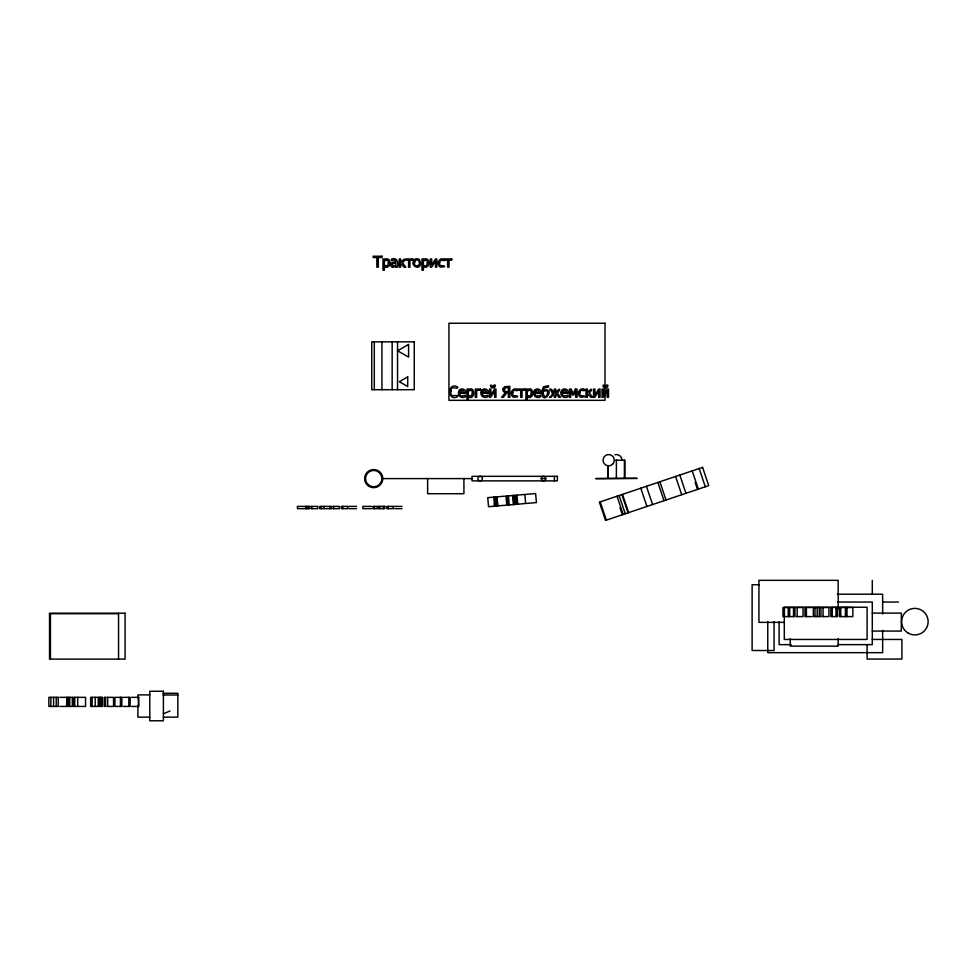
<?xml version="1.0" encoding="UTF-8"?>
<svg xmlns="http://www.w3.org/2000/svg" width="977" height="977" viewBox="0 0 977 977"><rect width="100%" height="100%" fill="white"/><g stroke="black" fill="none" stroke-linecap="round" stroke-linejoin="round"><path stroke-width="1.47" d="M163.403 713.808L169.961 711.012M496.206 496.939L504.889 496.182M525.956 494.362L535.628 493.532L536.41 502.581L526.737 503.411M505.671 505.231L496.988 505.976L496.597 501.457M615.669 460.204L624.889 460.204L624.889 478.364M382.789 478.596A9.086 9.086 0 0 0 369.172 470.731A9.086 9.086 0 0 0 369.172 486.461A9.086 9.086 0 0 0 382.789 478.596L472.05 478.596M541.209 478.596L545.752 478.596A2.272 2.272 0 0 1 542.345 480.562A2.272 2.272 0 0 1 542.345 476.629A2.272 2.272 0 0 1 545.752 478.596M311.236 506.391L317.781 506.391L317.781 508.663L311.236 508.663M324.596 506.391L331.496 506.391L331.496 508.663L324.596 508.663M332.925 506.391L339.471 506.391L339.471 508.663L332.925 508.663M349.241 506.391L356.593 506.391M371.492 506.391L362.846 506.391L362.846 508.663L371.492 508.663M394.635 506.391L401.987 506.391M349.241 508.663L356.593 508.663M394.635 508.663L401.987 508.663M759.434 584.735L752.119 584.735L752.119 650.511L774.065 650.511L774.065 621.592M837.411 594.199L882.646 594.199L882.646 614.02M837.729 602.052L872.302 602.052L872.302 644.637L837.729 644.637M882.646 602.052L898.461 602.052M784.299 607.242L867.112 607.242L867.112 639.447L784.299 639.447L784.299 616.023M796.499 607.523L803.045 607.523L803.045 616.597L796.499 616.597M811.899 607.523L804.999 607.523L804.999 616.597L811.899 616.597M822.39 607.523L828.936 607.523L828.936 616.597L822.39 616.597M846.314 607.523L852.86 607.523L852.86 616.597L846.314 616.597M872.302 613.116L901.319 613.116L901.319 631.069L872.302 631.069M49.534 613.703L118.547 613.703M784.287 622.361L758.934 622.361L758.934 580.338L838.181 580.338L838.181 608.756M872.302 639.447L901.918 639.447L901.918 659.06L867.112 659.06L867.112 644.637M791.248 644.637L779.109 644.637L779.109 621.824M163.074 693.291L177.838 693.291L177.838 717.142L163.403 717.142M149.774 694.891L137.916 694.891L137.916 697.859M163.074 695.013L177.838 695.013M59.792 697.346L66.9 697.346L66.9 706.432L59.792 706.432M78.197 697.346L85.549 697.346L85.549 706.432L78.197 706.432M102.194 697.346L100.619 697.346L100.619 706.432L102.194 706.432L102.194 697.346L102.096 706.432M107.006 697.346L113.552 697.346L113.552 706.432L107.006 706.432M123.261 697.346L130.161 697.346L130.161 706.432L123.261 706.432M131.602 697.346L138.71 697.346M131.602 706.432L138.71 706.432L138.551 697.346M149.774 717.142L137.916 717.142L137.916 705.272M699.153 468.533L705.309 486.778M692.192 470.877L698.335 489.123M695.148 482.382L697.505 489.404M679.809 475.054L685.964 493.3M675.571 476.483L681.726 494.716M659.878 481.771L666.033 500.016M657.863 482.455L664.018 500.688M646.432 486.302L652.575 504.547M640.79 488.207L646.945 506.452M622.496 494.374L628.651 512.62M621.897 494.582L628.04 512.815M619.113 495.51L625.268 513.755M617.012 496.218L623.167 514.464M619.968 507.735L622.337 514.745M600.22 501.885L606.338 520.143M516.955 495.144L517.737 504.193M514.329 501.445L514.586 504.462M513.304 495.461L514.085 504.498M512.571 495.522L513.352 504.572M508.455 495.876L509.237 504.926M506.929 496.011L507.71 505.06M497.012 496.866L497.769 505.915M496.866 496.878L497.647 505.927M496.463 496.914L497.134 505.964M494.277 497.098L495.058 506.147M493.91 497.134L494.692 506.184M494.325 503.167L494.582 506.184M882.646 630.397L882.646 652.66L767.775 652.66L767.775 621.592M872.302 580.338L872.302 594.199M846.986 607.523L846.986 616.597M845.423 607.523L845.423 616.597M840.757 607.523L840.757 616.597M838.181 638.665L838.181 646.151L790.259 646.151L790.259 638.714M835.994 607.523L835.994 616.597M832.27 607.523L832.27 616.597M823.061 607.523L823.061 616.597M819.263 607.523L819.263 616.597M817.163 607.523L817.163 616.597M815.001 607.523L815.001 616.597M806.379 607.523L806.379 616.597M797.171 607.523L797.171 616.597M793.507 607.523L793.507 616.597M789.697 607.523L789.697 616.597M788.231 607.523L788.231 616.597M784.421 607.523L784.421 616.597M624.401 460.204L624.401 478.364M616.377 460.204L616.377 478.364M608.17 466.261L608.146 478.364M608.073 466.261L608.073 478.364M554.374 476.324L554.374 480.867M527.287 400.326L527.287 396.882C534.675 400.912 534.163 384.547 527.287 389.933L527.287 389.066L525.907 389.066L525.907 400.326M468.313 400.326L468.313 396.882C475.701 400.912 475.188 384.547 468.313 389.933L468.313 389.066L466.933 389.066L466.933 400.326M463.916 478.596L463.916 493.715L427.621 493.715L427.621 478.596M397.541 341.84L397.541 389.701M392.156 341.84L392.156 389.701M388.187 506.391L388.187 508.663M383.411 506.391L383.411 508.663M381.946 341.84L381.946 389.701M379.723 506.391L379.723 508.663M374.301 341.84L374.301 389.701M374.35 506.391L374.35 508.663M342.805 506.391L342.805 508.663M333.597 506.391L333.597 508.663M330.116 506.391L330.116 508.663M321.115 506.391L321.115 508.663M311.907 506.391L311.907 508.663M308.243 506.391L308.243 508.663M306.937 506.391L306.937 508.663M305.899 506.391L305.899 508.663M138.478 697.346L138.478 706.432M128.866 697.346L128.781 706.432M120.44 697.346L120.44 706.432M118.547 613.214L118.547 659.109M107.678 697.346L107.678 706.432M100.716 697.346L100.716 706.432M98.25 697.346L98.25 706.432M95.221 697.346L95.221 706.432M92.18 697.346L92.18 706.432M74.728 697.346L74.728 706.432M69.77 697.346L69.77 706.432M68.39 697.346L68.39 706.432M56.226 697.346L56.226 706.432M53.576 697.346L53.576 706.432M50.841 697.346L50.841 706.432M50.438 613.703L50.438 659.109M614.924 454.732A5.667 5.618 -90 0 1 621.995 460.204M543.102 391.789C544.445 404.93 552.384 386.171 543.102 391.789M541.722 390.947C541.514 408.264 557.562 386.501 543.163 390.287L543.908 388.064L548.5 387.039L548.5 385.768L543.591 386.745L541.722 390.947M439.723 262.386C438.087 267.845 445.194 264.303 444.523 266.721L440.542 267.112A3.187 3.187 0 0 1 438.868 265.72C436.426 262.031 440.493 256.78 444.523 259.406C445.463 262.569 439.467 257.769 439.723 262.386M512.815 392.485C511.166 397.944 518.274 394.403 517.602 396.833L513.621 397.212A3.187 3.187 0 0 1 511.948 395.819C509.518 392.143 513.584 386.88 517.602 389.505C518.555 392.669 512.559 387.869 512.815 392.485M579.972 392.485C578.335 397.944 585.431 394.403 584.759 396.833L580.778 397.212A3.187 3.187 0 0 1 579.117 395.819C576.674 392.143 580.741 386.88 584.759 389.505C585.712 392.669 579.715 387.869 579.972 392.485M389.884 262.862C390.299 265.805 387.1 268.663 384.376 266.782L384.376 270.226L382.984 270.226L382.984 258.966L384.376 258.966L384.376 259.821C386.648 257.244 390.495 259.711 389.884 262.862M428.879 262.862C429.306 265.805 426.094 268.663 423.371 266.782L423.371 270.226L421.979 270.226L421.979 258.966L423.371 258.966L423.371 259.821C425.642 257.244 429.501 259.711 428.879 262.862M420.562 263.082C420.66 271.301 409.058 265.646 414.224 259.882A3.273 3.273 0 0 1 416.104 258.807L417.68 258.807A3.249 3.249 0 0 1 419.56 259.87L420.562 263.082M451.008 390.812C449.115 399.471 458.335 393.291 457.737 396.552C447.148 402.719 447.173 380.945 457.737 387.051C458.592 390.458 450.641 384.572 451.008 390.812M458.494 392.278C457.37 396.332 462.17 398.848 465.382 396.796L465.382 395.282L461.413 396.088A2.284 2.284 0 0 1 460.24 395.099L459.837 393.328L465.54 393.328C466.933 388.223 458.75 387.222 458.494 392.278M481.026 392.278C479.902 396.332 484.702 398.848 487.914 396.796L487.914 395.282L483.957 396.088A2.284 2.284 0 0 1 482.772 395.099L482.369 393.328L488.073 393.328C489.465 388.223 481.282 387.222 481.026 392.278M533.735 392.278C532.612 396.332 537.411 398.848 540.623 396.796L540.623 395.282L536.666 396.088A2.284 2.284 0 0 1 535.481 395.099L535.078 393.328L540.782 393.328C542.174 388.223 533.992 387.222 533.735 392.278M560.993 392.278C559.87 396.332 564.657 398.848 567.881 396.796L567.881 395.282L563.912 396.088A2.284 2.284 0 0 1 562.74 395.099L562.325 393.328L568.028 393.328C569.42 388.223 561.25 387.222 560.993 392.278M494.154 385.243L492.921 387.112L491.687 385.243L490.491 385.243C489.929 388.87 495.925 388.883 495.351 385.243L494.154 385.243M606.717 385.243L605.484 387.112L604.25 385.243L603.053 385.243C602.491 388.87 608.488 388.883 607.914 385.243L606.717 385.243M504.425 389.029L504.694 390.849A1.673 1.673 0 0 0 505.756 391.606L508.333 391.716L508.333 387.576L505.793 387.661L504.425 389.029M414.785 261.689C412.587 268.455 422.43 266.306 418.547 260.7A1.856 1.856 0 0 0 417.399 259.98L416.385 259.98A1.881 1.881 0 0 0 415.225 260.7L414.785 261.689M388.455 263.008L387.539 265.659L384.376 265.646L384.376 260.993L387.026 260.102A1.478 1.478 0 0 1 388.016 260.835L388.455 263.008M427.45 263.008L426.534 265.659L423.371 265.646L423.371 260.993L426.021 260.102A1.478 1.478 0 0 1 427.01 260.835L427.45 263.008M472.404 393.12L471.476 395.77L468.313 395.758L468.313 391.093L470.963 390.202A1.478 1.478 0 0 1 471.952 390.934L472.404 393.12M531.378 393.12L530.45 395.77L527.287 395.758L527.287 391.093L529.937 390.202A1.478 1.478 0 0 1 530.926 390.934L531.378 393.12M502.935 388.663L503.192 391.13L505.17 392.717L501.641 397.297L503.399 397.297L506.672 392.937L508.333 392.937L508.333 397.297L509.786 397.297L509.786 386.33L504.682 386.672L502.935 388.663M390.837 264.01L390.751 264.804A2.809 2.809 0 0 0 391.179 266.306L391.484 266.684A2.491 2.491 0 0 0 392.754 267.368L395.917 266.318L395.917 267.185L397.297 267.185C399.007 262.764 396.906 256.646 391.423 259.137L391.423 260.541L394.708 260.041L395.917 261.775L392.253 262.398L390.837 264.01M392.265 264.156L392.571 265.781L394.366 266.074L395.917 265.17L395.917 262.886L392.265 264.156M460.045 391.35L459.837 392.265L464.185 392.265L462.671 390.018L460.045 391.35M482.577 391.35L482.369 392.265L486.717 392.265L485.203 390.018L482.577 391.35M535.286 391.35L535.078 392.265L539.438 392.265L537.912 390.018L535.286 391.35M562.532 391.35L562.325 392.265L566.684 392.265L565.17 390.018L562.532 391.35M402.524 260.615L400.631 262.544L400.631 258.966L399.239 258.966L399.239 267.185L400.631 267.185L400.631 263.399L404.136 267.185L405.858 267.185L402.512 262.813C404.954 260.81 406.053 256.951 402.524 260.615M557.378 390.727L555.669 392.669L555.669 389.066L554.289 389.066C554.289 397.908 553.19 388.028 549.807 389.066C551.04 391.704 555.095 393.646 549.526 397.297L551.126 397.297L553.751 393.511L554.289 397.297L555.669 397.297L555.669 393.511L558.783 397.297L560.456 397.297L557.366 392.937C559.784 390.91 560.92 387.051 557.378 390.727M589.302 390.727L587.409 392.644L587.409 389.066L586.017 389.066L586.017 397.297L587.409 397.297L587.409 393.499L590.914 397.297L592.648 397.297L589.29 392.913C591.732 390.91 592.831 387.063 589.302 390.727M575.355 389.066L573.267 393.633L571.105 389.066L569.432 389.066L569.432 397.297L570.727 397.297L570.727 390.824L572.681 395.026L573.719 395.026L575.685 390.824L575.685 397.297L577.065 397.297L577.065 389.066L575.355 389.066M435.449 261.054L431.578 267.185L430.32 267.185L430.32 258.966L431.687 258.966L431.687 264.999L435.522 258.966L436.817 258.966L436.817 267.185L435.449 267.185L435.449 261.054M494.594 391.154L490.723 397.297L489.465 397.297L489.465 389.066L490.845 389.066L490.845 395.111L494.667 389.066L495.962 389.066L495.962 397.297L494.594 397.297L494.594 391.154M598.657 391.154L594.785 397.297L593.54 397.297L593.54 389.066L594.908 389.066L594.908 395.111L598.73 389.066L600.025 389.066L600.025 397.297L598.657 397.297L598.657 391.154M607.157 391.154L603.285 397.297L602.027 397.297L602.027 389.066L603.407 389.066L603.407 395.111L607.23 389.066L608.524 389.066L608.524 397.297L607.157 397.297L607.157 391.154M408.581 344.466L397.627 350.78L408.581 357.106L408.581 344.466M407.714 376.878L399.349 381.714L407.714 386.538L407.714 376.878M702.573 467.372L599.389 502.166L605.532 520.411L708.728 485.618L702.573 467.372M495.73 496.975L487.743 497.659L488.524 506.709L496.511 506.025L495.73 496.975M514.745 495.327L505.988 496.084L506.77 505.133L515.526 504.376L514.745 495.327M524.857 494.46L516.015 495.217L516.796 504.266L525.638 503.509L524.857 494.46M381.995 256.218L373.165 256.218L373.165 257.525L376.853 257.525L376.853 267.185L378.307 267.185L378.307 257.525L381.995 257.525L381.995 256.218M412.758 258.966L405.785 258.966L405.785 260.175L408.581 260.175L408.581 267.185L409.961 267.185L409.961 260.175L412.758 260.175L412.758 258.966M451.789 258.966L444.804 258.966L444.804 260.175L447.6 260.175L447.6 267.185L448.993 267.185L448.993 260.175L451.789 260.175L451.789 258.966M605.007 323.24L448.932 323.24L448.932 400.326L605.007 400.326L605.007 323.24M414.248 341.84L371.748 341.84L371.748 389.701L414.248 389.701L414.248 341.84M480.501 389.066L475.274 389.066L475.274 397.297L476.654 397.297L476.654 390.287L480.501 390.287L480.501 389.066M524.869 389.066L517.895 389.066L517.895 390.287L520.692 390.287L520.692 397.297L522.072 397.297L522.072 390.287L524.869 390.287L524.869 389.066M557.354 476.324L472.05 476.324L472.05 480.867L557.354 480.867L557.354 476.324M636.894 478.364L595.86 478.596L636.894 478.364M309.819 506.391L297.435 506.391L297.435 508.663L309.819 508.663L309.807 506.391M324.083 506.391L319.723 506.391L319.723 508.663L324.083 508.663L324.083 506.391M347.885 506.391L341.413 506.391L341.413 508.663L347.885 508.663L347.885 506.391M377.317 506.391L372.958 506.391L372.958 508.663L377.317 508.663L377.317 506.391M384.804 506.391L378.331 506.391L378.331 508.663L384.804 508.663L384.804 506.391M393.267 506.391L386.807 506.391L386.807 508.663L393.267 508.663L393.267 506.391M794.96 607.523L782.956 607.523L782.956 616.597L794.96 616.597L794.96 607.523M820.961 607.523L813.328 607.523L813.328 616.597L820.961 616.597L820.961 607.523M837.374 607.523L830.877 607.523L830.877 616.597L837.374 616.597L837.374 607.523M845.997 607.523L839.377 607.523L839.377 616.597L845.997 616.597L845.997 607.523M125.08 613.214L49.534 613.214L49.534 659.109L125.08 659.109L125.08 613.214M163.403 691.264L149.774 691.264L149.774 720.782L163.403 720.782L163.403 691.264M58.241 697.346L48.85 697.346L48.85 706.432L58.241 706.432L58.241 697.346M72.322 697.346L67.45 697.346L67.45 706.432L72.322 706.432L72.322 697.346M77.708 697.346L73.348 697.346L73.348 706.432L77.708 706.432L77.708 697.346M99.739 697.346L90.629 697.346L90.629 706.432L99.739 706.432L99.739 697.346M105.54 697.346L104.16 697.346L104.16 706.432L105.54 706.432L105.54 697.346M121.832 697.346L114.932 697.346L114.932 706.432L121.832 706.432L121.832 697.346M66.741 706.432L66.741 697.346L66.668 706.432M908.231 633.157A13.287 13.287 0 0 0 928.15 621.653A13.287 13.287 0 0 0 908.231 610.161A13.287 13.287 0 0 0 908.231 633.157M479.011 480.562A2.272 2.272 0 0 0 482.418 478.596A2.272 2.272 0 0 0 479.011 476.629A2.272 2.272 0 0 0 479.011 480.562M612.628 464.209A5.667 5.618 -90 0 0 610.112 454.732A5.667 5.618 -90 0 0 603.236 461.669A5.667 5.618 -90 0 0 612.628 464.209M367.938 484.372A8.17 8.17 0 0 0 381.592 480.708A8.17 8.17 0 0 0 371.59 470.706A8.17 8.17 0 0 0 367.938 484.372"/></g></svg>
